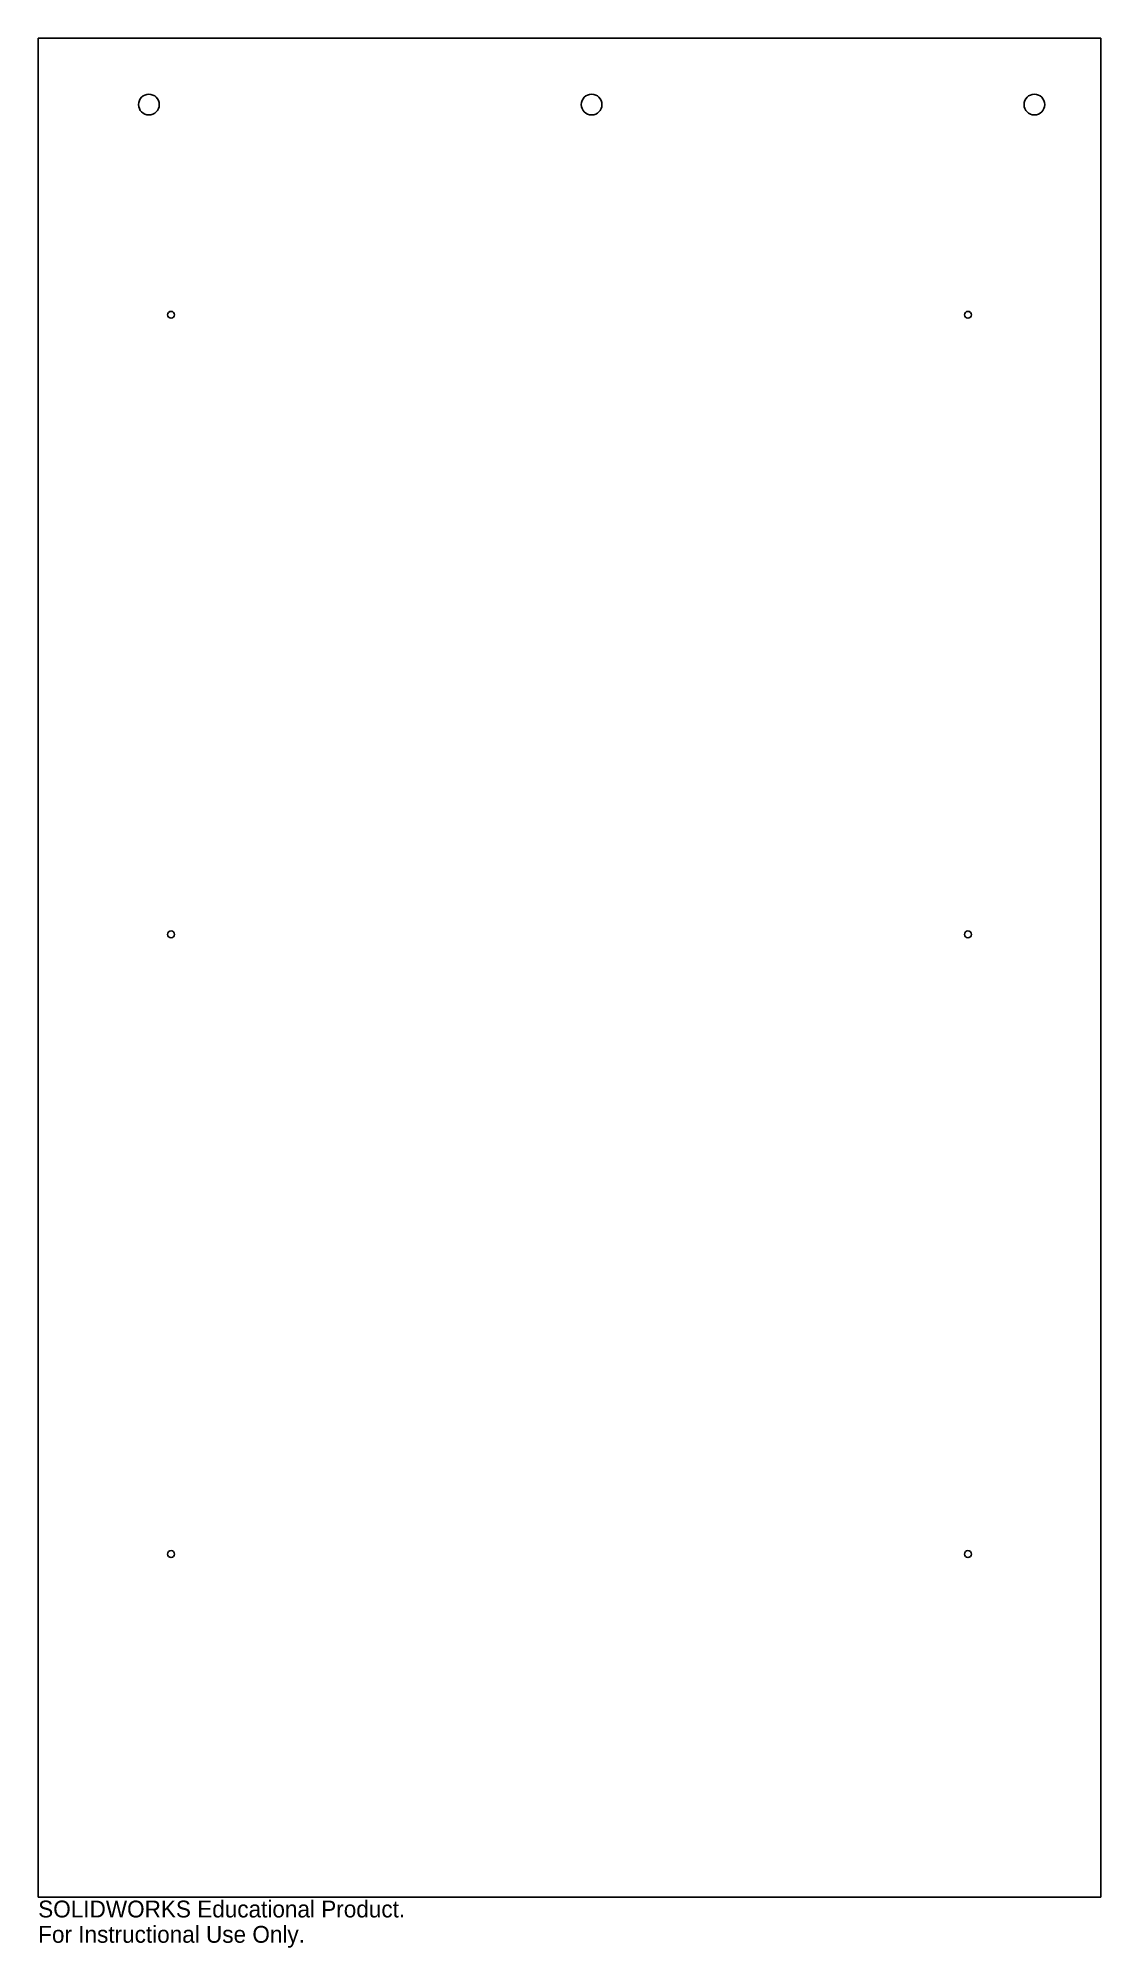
# Model space of a CAD drawing. Header units: inches. Extents: x -120.7 to -108.7, y 203.9 to 225.5.
import ezdxf

# ---------------------------------------------------------------- set-up
doc = ezdxf.new("R2010")
doc.units = ezdxf.units.IN
doc.header["$MEASUREMENT"] = 0
doc.styles.add('SLDTEXTSTYLE0', font='Arail.ttf')

msp = doc.modelspace()

# ---------------------------------------------------------------- linework, layer by layer
at = {"color": 1, "linetype": 'Continuous', "lineweight": 25}
for p, q in [((-120.65, 225.5), (-108.65, 225.5)), ((-120.65, 204.5), (-120.65, 225.5)), ((-108.65, 225.5), (-108.65, 204.5)), ((-108.65, 204.5), (-120.65, 204.5))]:
    msp.add_line(p, q, dxfattribs=at)
for centre, radius in [((-119.4, 224.75), 0.117), ((-114.4, 224.75), 0.117), ((-109.4, 224.75), 0.117), ((-119.15, 222.375), 0.0391), ((-110.15, 222.375), 0.0391), ((-119.15, 215.375), 0.039), ((-110.15, 215.375), 0.039), ((-119.15, 208.375), 0.0391), ((-110.15, 208.375), 0.0391)]:
    msp.add_circle(centre, radius, dxfattribs=at)

# ---------------------------------------------------------------- texts
at = {"color": 7, "linetype": 'Continuous', "char_height": 0.1903, "attachment_point": 1, "style": 'SLDTEXTSTYLE0'}
for s, insert in [('SOLIDWORKS Educational Product.', (-120.65, 204.46)), ('For Instructional Use Only.', (-120.65, 204.174))]:
    msp.add_mtext(s, dxfattribs=dict(at, insert=insert))

doc.saveas('drawing.dxf')
